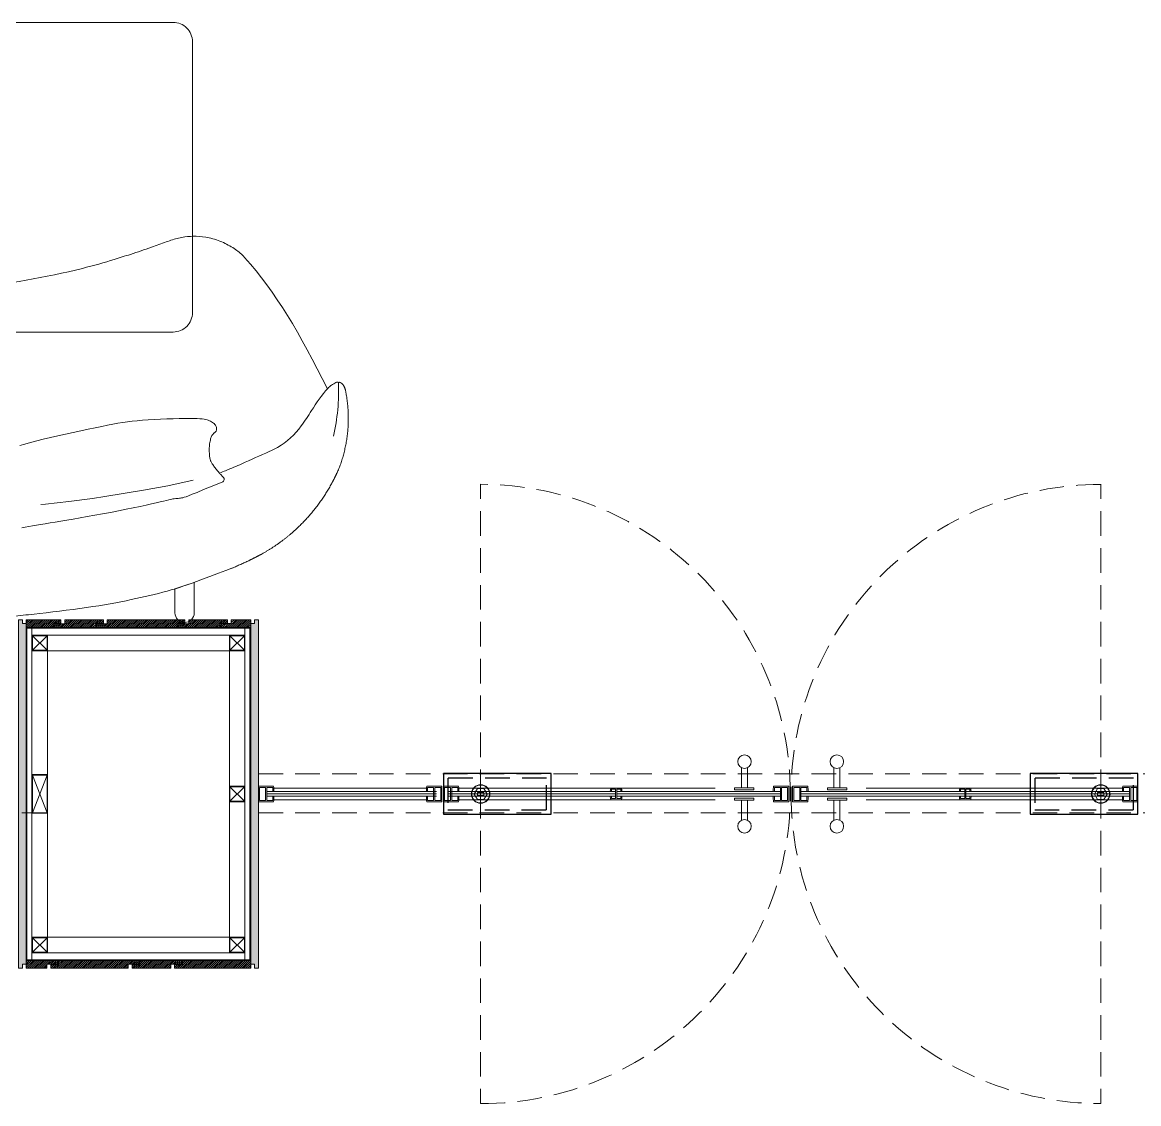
# Model space of a CAD drawing. Header units: centimetres. Extents: x 5488 to 20269, y -31398 to -19684.
# Drawn here: x 17958.7 to 18247.1, y -24084.2 to -23804.8 of the extents above; entities that cross this region are included whole.
import ezdxf

# ---------------------------------------------------------------- set-up
doc = ezdxf.new("R2010")
doc.units = ezdxf.units.CM
doc.linetypes.add('HIDDEN', pattern=[9.525, 6.35, -3.175])
doc.layers.add('0-LNS-VLF1', color=251, linetype='Continuous')
for name, color, linetype, lineweight in [('xxx_Auto_DIMENSION_INTERIOR', 33, 'Continuous', 0), ('xxx_Auto_Dograma_Cam', 153, 'Continuous', 0), ('xxx_Auto_Dograma_Metal', 157, 'Continuous', 0), ('xxx_Auto_Element_Dograma Metal', 211, 'Continuous', 20), ('xxx_Auto_Kaplama_Ahşap', 34, 'Continuous', 0), ('xxx_Auto_Kaplama_Ahşap Tarama', 16, 'Continuous', 5), ('xxx_Auto_Kaplama_Mermer', 43, 'Continuous', 13), ('xxx_Auto_Kaplama_Paslanmaz', 163, 'Continuous', 0), ('xxx_Auto_Kaplama_Siva Sap', 253, 'Continuous', 13), ('xxx_Auto_Konstruksiyon_Metal', 141, 'Continuous', 0), ('xxx_Auto_Mobilya_Ahsap', 34, 'Continuous', 20), ('xxx_Auto_Tefris_Silik', 252, 'Continuous', 13), ('xxx_Auto_Tefris_Tefris', 32, 'Continuous', 15)]:
    doc.layers.add(name, color=color, linetype=linetype, lineweight=lineweight)
doc.layers.add('xxx_Auto_Kaplama_Mermer Tarama', color=7, linetype='Continuous', lineweight=0, true_color=0xadadad)

# ---------------------------------------------------------------- blocks, each defined once
blk = doc.blocks.new('A$Cb3d25d0a')
at = {"layer": 'xxx_Auto_Konstruksiyon_Metal', "lineweight": 20}
h = blk.add_hatch(color=256, dxfattribs=at)
h.dxf.hatch_style = 1
h.paths.add_polyline_path([(2, 2), (2, -2), (-2, -2), (-2, 2)])
h.paths.add_polyline_path([(1.88, 1.88), (-1.88, 1.88), (-1.88, -1.88), (1.88, -1.88)], flags=16)
for points in [[(2, -2), (2, 2), (-2, 2), (-2, -2)], [(1.88, -1.88), (1.88, 1.88), (-1.88, 1.88), (-1.88, -1.88)]]:
    blk.add_lwpolyline(points, close=True, dxfattribs=at)
for points in [[(1.88, -1.88), (-1.88, 1.88)], [(1.88, 1.88), (-1.88, -1.88)]]:
    blk.add_lwpolyline(points, dxfattribs=at)
blk = doc.blocks.new('4X10 PROFİL')
at = {"layer": 'xxx_Auto_Konstruksiyon_Metal'}
h = blk.add_hatch(color=256, dxfattribs=at)
h.dxf.hatch_style = 1
h.paths.add_polyline_path([(6769.8, -31068.3), (6669.8, -31068.3), (6669.8, -31108.3), (6769.8, -31108.3)])
h.paths.add_polyline_path([(6768.8, -31107.3), (6670.8, -31107.3), (6670.8, -31069.3), (6768.8, -31069.3)], flags=16)
for p, q in [((6670.8, -31069.3), (6768.8, -31107.3)), ((6768.8, -31069.3), (6670.8, -31107.3))]:
    blk.add_line(p, q, dxfattribs=at)
for points in [[(6669.8, -31068.3), (6769.8, -31068.3), (6769.8, -31108.3), (6669.8, -31108.3)], [(6670.8, -31069.3), (6768.8, -31069.3), (6768.8, -31107.3), (6670.8, -31107.3)]]:
    blk.add_lwpolyline(points, close=True, dxfattribs=at)
blk = doc.blocks.new('gizliprofil_e')
at = {"layer": 'xxx_Auto_Element_Dograma Metal'}
for p, q in [((0.05, -2.3), (0.05, 1.1)), ((0.35, -2.3), (0.35, 1.1))]:
    blk.add_line(p, q, dxfattribs=at)
for points in [[(-1.7, -2.6), (2.2, -2.6), (2.2, 1.4), (-1.7, 1.4)], [(-1.5, 0.05), (-1.5, 0.05), (-1.5, 0.05), (-1.5, 1.1)], [(0.05, 1.1), (-1.5, 1.1)], [(0.35, -2.3), (1.9, -2.3), (1.9, 1.1), (0.35, 1.1)], [(-1.5, -1.25), (-1.5, -1.25), (-1.5, -1.25), (-1.5, -2.3)], [(-1.5, -2.3), (0.05, -2.3)]]:
    blk.add_lwpolyline(points, dxfattribs=at)
for centre, radius, start, end in [((3.52, 0.34), 5.32, 168.5228, 183.0808), ((-1.65, 0.24), 0.24, 230.6527, 307.686), ((2.75, -1.6), 4.56, 175.6886, 192.7072), ((-1.65, -1.44), 0.24, 52.3134, 129.3468)]:
    blk.add_arc(centre, radius, start, end, dxfattribs=at)
blk = doc.blocks.new('dograma_metal_orta')
at = {"layer": 'xxx_Auto_Element_Dograma Metal'}
for points in [[(-0.5, 1.5), (2.3, 1.5)], [(-0.3, -1.2), (0.75, -1.2), (0.75, 1.2), (-0.3, 1.2)], [(-0.3, 0.65), (-0.3, 0.65), (-0.3, 0.65), (-0.3, 1.2)], [(2.1, 1.2), (1.05, 1.2), (1.05, -1.2), (2.1, -1.2)], [(2.1, 0.65), (2.1, 0.65), (2.1, 0.65), (2.1, 1.2)], [(2.3, -1.5), (-0.5, -1.5)], [(-0.3, -0.65), (-0.3, -0.65), (-0.3, -0.65), (-0.3, -1.2)], [(2.1, -0.65), (2.1, -0.65), (2.1, -0.65), (2.1, -1.2)]]:
    blk.add_lwpolyline(points, dxfattribs=at)
for centre, radius, start, end in [((4.24, 0.52), 4.84, 168.2942, 178.3809), ((-0.45, 0.84), 0.24, 230.6527, 307.686), ((2.25, 0.84), 0.24, 232.314, 309.3473), ((-2.44, 0.52), 4.84, 1.6191, 11.7058), ((-0.45, -0.84), 0.24, 52.3134, 129.3468), ((4.24, -0.52), 4.84, 181.6185, 191.7052), ((2.25, -0.84), 0.24, 50.6532, 127.6866), ((-2.44, -0.52), 4.84, 348.2945, 358.3815)]:
    blk.add_arc(centre, radius, start, end, dxfattribs=at)
blk = doc.blocks.new('pivot sistemi')
at = {"layer": 'xxx_Auto_Dograma_Metal', "ltscale": 6.7}
for points in [[(6661.8, -33366.1), (6645.3, -33366.1), (6637.1, -33380.4), (6645.3, -33394.6), (6661.8, -33394.6), (6670, -33380.4)], [(6645.6, -33384), (6661.5, -33384), (6661.5, -33376.7), (6645.6, -33376.7)]]:
    blk.add_lwpolyline(points, close=True, dxfattribs=at)
for radius in [24, 23]:
    blk.add_circle((6653.5, -33380.4), radius, dxfattribs=at)
blk = doc.blocks.new('kulp')
at = {"layer": 'xxx_Auto_Element_Dograma Metal'}
for points in [[(2.5, -0.5), (2.5, 0), (-2.5, 0), (-2.5, -0.5), (2.5, -0.5)], [(-0.73, -5.69), (-0.73, -0.5)], [(0.87, -5.69), (0.87, -0.5)]]:
    blk.add_lwpolyline(points, dxfattribs=at)
at = {"layer": 'xxx_Auto_Kaplama_Ahşap'}
blk.add_circle((0.07, -7.25), 1.75, dxfattribs=at)
blk = doc.blocks.new('A$C85cc6fa7')
at = {"elevation": -91.32}
blk.add_lwpolyline([(-192.92, -1.8), (-192.92, -9.67), (-187.89, -7.98), (-187.92, -1.8, 1)], format="xyb", close=True, dxfattribs=at)
for points in [[(-200.3, -35.64), (-200.46, -35.82), (-200.57, -35.98), (-200.64, -36.12), (-200.66, -36.25), (-200.66, -36.36), (-200.63, -36.47), (-200.58, -36.56), (-200.52, -36.65), (-200.45, -36.74), (-200.38, -36.83), (-200.3, -36.92), (-200.22, -37.02), (-200.13, -37.12), (-200.03, -37.23), (-199.91, -37.36), (-199.79, -37.5), (-199.65, -37.65), (-199.51, -37.82), (-199.35, -38), (-199.19, -38.19), (-199.02, -38.39), (-198.85, -38.6), (-198.67, -38.82), (-198.5, -39.03), (-198.33, -39.25), (-198.16, -39.47), (-198, -39.69), (-197.85, -39.9), (-197.71, -40.1), (-197.58, -40.3), (-197.46, -40.48), (-197.35, -40.65), (-197.26, -40.8), (-197.19, -40.95), (-197.13, -41.09), (-197.07, -41.23), (-197.03, -41.38), (-196.99, -41.54), (-196.96, -41.73), (-196.92, -41.94), (-196.89, -42.18), (-196.86, -42.45), (-196.83, -42.74), (-196.81, -43.06), (-196.79, -43.39), (-196.78, -43.73), (-196.78, -44.08), (-196.79, -44.43), (-196.82, -44.79), (-196.85, -45.14), (-196.89, -45.48), (-196.95, -45.81), (-197.01, -46.13), (-197.07, -46.43), (-197.15, -46.71), (-197.22, -46.97), (-197.31, -47.2), (-197.39, -47.4), (-197.48, -47.58), (-197.57, -47.74), (-197.67, -47.87), (-197.76, -47.99), (-197.86, -48.09), (-197.96, -48.18), (-198.05, -48.26), (-198.15, -48.33), (-198.24, -48.39), (-198.33, -48.46), (-198.41, -48.54), (-198.48, -48.62), (-198.55, -48.72), (-198.6, -48.84), (-198.64, -48.98), (-198.67, -49.14), (-198.68, -49.32), (-198.67, -49.5), (-198.64, -49.7), (-198.58, -49.9), (-198.5, -50.1), (-198.39, -50.3), (-198.24, -50.49), (-198.07, -50.67), (-197.86, -50.84), (-197.64, -51), (-197.39, -51.16), (-197.12, -51.3), (-196.84, -51.43), (-196.54, -51.55), (-196.22, -51.65), (-195.87, -51.75), (-195.46, -51.83), (-194.96, -51.9), (-194.36, -51.95), (-193.63, -51.99), (-192.74, -52.01), (-191.68, -52.02), (-190.42, -52.01), (-189.01, -51.99), (-187.48, -51.95), (-185.87, -51.9), (-184.23, -51.83), (-182.59, -51.75), (-181.01, -51.65), (-179.51, -51.55), (-178.14, -51.43), (-176.86, -51.29), (-175.63, -51.14), (-174.43, -50.96), (-173.2, -50.76), (-171.92, -50.52), (-170.53, -50.26), (-169.02, -49.95), (-167.34, -49.61), (-165.53, -49.23), (-163.61, -48.83), (-161.64, -48.4), (-159.65, -47.96), (-157.67, -47.52), (-155.75, -47.07), (-153.91, -46.63), (-152.2, -46.2), (-150.62, -45.78), (-149.16, -45.38), (-147.83, -45)], [(-148.39, -23.78), (-149.26, -23.92), (-150.17, -24.07), (-151.12, -24.24), (-152.13, -24.42), (-153.22, -24.61), (-154.39, -24.81), (-155.66, -25.02), (-157.01, -25.25), (-158.47, -25.49), (-160.01, -25.74), (-161.66, -26.02), (-163.41, -26.32), (-165.26, -26.65), (-167.21, -27), (-169.23, -27.38), (-171.27, -27.76), (-173.3, -28.15), (-175.28, -28.54), (-177.16, -28.92), (-178.91, -29.28), (-180.5, -29.62), (-181.88, -29.93), (-183.07, -30.2), (-184.09, -30.44), (-184.97, -30.66), (-185.71, -30.84), (-186.33, -30.99), (-186.87, -31.12), (-187.34, -31.21), (-187.75, -31.28), (-188.12, -31.32), (-188.45, -31.36), (-188.76, -31.38), (-189.06, -31.41), (-189.36, -31.44), (-189.66, -31.49), (-189.98, -31.55), (-190.34, -31.65), (-190.8, -31.81), (-191.45, -32.06), (-192.37, -32.42), (-193.63, -32.93), (-195.32, -33.62), (-197.52, -34.51), (-200.3, -35.64)], [(-153.31, -29.76), (-154.47, -29.88), (-160.54, -30.55), (-166.61, -31.36), (-169.82, -31.83), (-179.82, -33.45), (-186.08, -34.65), (-192.65, -36.07)]]:
    blk.add_lwpolyline(points)
blk.add_rational_spline([(-230.4, -61.37), (-231.22, -61.17), (-231.86, -60.23), (-232.04, -58.95), (-233.32, -52.41), (-232.78, -45.77), (-230.47, -39.52), (-226.48, -29.9), (-219.33, -21.93), (-210.21, -16.92), (-209.16, -16.36), (-208.11, -15.82), (-207.04, -15.3), (-202.09, -12.89), (-196.81, -11.18), (-191.49, -9.13), (-185.26, -6.99), (-178.98, -5.61), (-172.65, -4.45), (-163.9, -2.8), (-154.69, -1.64), (-145.46, -0.97), (-135.7, -0.28), (-135.92, -0.14), (-0.67, 0), (105.96, -0.14), (115.74, -0.28), (125.5, -0.97), (134.73, -1.64), (143.93, -2.8), (153.04, -4.45), (159.02, -5.61), (165.3, -6.99), (171.52, -9.31), (176.85, -11.18), (182.12, -12.89), (187.08, -15.3), (188.15, -15.82), (189.2, -16.36), (190.25, -16.92), (199.37, -21.93), (206.51, -29.9), (210.5, -39.52), (212.7, -45.79), (213.23, -52.41), (212.07, -58.95), (211.89, -60.23), (211.26, -61.17), (210.44, -61.37)], [1, 1, 1, 1, 0.975140189913, 0.975140189913, 1, 1, 1, 1, 1, 1, 1, 1, 1, 1, 1, 1, 1, 1, 1, 1, 1, 1, 1, 1, 1, 1, 1, 1, 1, 1, 1, 1, 1, 1, 1, 1, 1, 1, 1, 1, 1, 0.978284231386, 0.978284231386, 1, 1, 1, 1], degree=3, knots=[0, 0, 0, 0, 1, 1, 1, 1.547896, 1.547896, 1.547896, 2.547896, 2.547896, 2.547896, 3.547896, 3.547896, 3.547896, 4.547896, 4.547896, 4.547896, 5.547896, 5.547896, 5.547896, 6.547896, 6.547896, 6.547896, 7.547896, 7.547896, 7.547896, 8.547896, 8.547896, 8.547896, 9.547896, 9.547896, 9.547896, 10.547896, 10.547896, 10.547896, 11.547896, 11.547896, 11.547896, 12.547896, 12.547896, 12.547896, 13.547896, 13.547896, 13.547896, 14.059772, 14.059772, 14.059772, 15.059772, 15.059772, 15.059772, 15.059772])
for points, knots in [([(-230.4, -61.37), (-230.29, -61.39), (-230.19, -61.32), (-230.16, -61.21), (-230.16, -61.21), (-230.16, -61.22), (-230.16, -61.22), (-230.16, -61.33), (-230.06, -61.41), (-229.96, -61.4), (-229.62, -61.39), (-229.28, -61.25), (-228.98, -60.99), (-228.72, -60.85), (-228.46, -60.7), (-228.22, -60.53), (-227.94, -60.31), (-227.68, -60.05), (-227.44, -59.78), (-225.82, -58.03), (-224.49, -56.05), (-223.22, -54.05), (-222.36, -52.7), (-221.52, -51.35), (-220.55, -50.07), (-218.89, -47.87), (-216.84, -45.88), (-214.45, -44.54), (-213.75, -44.15), (-213.03, -43.82), (-212.3, -43.49), (-209.93, -42.42), (-207.56, -41.36), (-205.19, -40.3), (-205.19, -40.3), (-205.19, -40.3), (-205.19, -40.3), (-203.8, -39.7), (-202.41, -39.11), (-201.02, -38.52), (-200.49, -38.31), (-199.96, -38.11), (-199.43, -37.9)], [0, 0, 0, 0, 1, 1, 1, 2, 2, 2, 3, 3, 3, 4, 4, 4, 5, 5, 5, 6, 6, 6, 7, 7, 7, 8, 8, 8, 9, 9, 9, 10, 10, 10, 11, 11, 11, 12, 12, 12, 13, 13, 13, 13.545458, 13.545458, 13.545458, 13.545458]), ([(205.46, -57.32), (205.45, -57.39), (205.44, -57.46), (205.43, -57.53), (205.4, -57.77), (205.37, -58.02), (205.33, -58.27), (205.19, -59.06), (205.01, -59.84), (204.79, -60.62), (204.61, -61.26), (204.4, -61.9), (204.18, -62.53), (200.24, -74), (194.05, -84.57), (185.96, -93.61), (185.23, -94.47), (184.46, -95.08), (183.63, -95.65), (182.65, -96.32), (181.59, -96.92), (180.49, -97.43), (179.3, -97.96), (178.05, -98.38), (176.77, -98.66), (175.68, -98.9), (174.56, -99.03), (173.44, -99.07), (172.45, -99.09), (171.47, -99.04), (170.49, -98.91), (169.43, -98.77), (168.38, -98.53), (167.36, -98.2), (166.8, -98.02), (166.25, -97.82), (165.71, -97.61), (164.45, -97.15), (163.19, -96.69), (161.92, -96.24), (160.11, -95.61), (158.29, -94.99), (156.45, -94.4), (155.41, -93.96), (154.01, -93.52), (152.6, -93.11), (149.77, -92.27), (146.93, -91.5), (144.06, -90.79), (134.44, -88.41), (124.63, -86.66), (114.76, -85.86), (110.2, -85.49), (105.63, -85.32), (101.06, -85.12), (2.58, -85.04), (0.95, -84.96), (-0.67, -84.88), (-2.3, -84.96), (-3.93, -85.04), (-131.02, -85.12), (-135.59, -85.32), (-130.17, -85.49), (-134.73, -85.86), (-144.6, -86.66), (-154.4, -88.41), (-164.02, -90.79), (-166.89, -91.5), (-169.74, -92.27), (-172.21, -93.11), (-173.62, -93.52), (-175.02, -93.96), (-176.42, -94.4), (-178.25, -94.99), (-180.07, -95.61), (-181.89, -96.24), (-183.15, -96.69), (-184.42, -97.15), (-185.67, -97.61), (-186.22, -97.82), (-186.76, -98.02), (-187.32, -98.2), (-188.34, -98.53), (-189.39, -98.77), (-190.45, -98.91), (-191.43, -99.04), (-192.42, -99.09), (-193.4, -99.07), (-194.52, -99.03), (-195.64, -98.9), (-196.74, -98.66), (-198.01, -98.38), (-199.26, -97.96), (-200.45, -97.43), (-201.55, -96.92), (-202.61, -96.32), (-203.59, -95.65), (-204.42, -95.08), (-205.19, -94.47), (-205.93, -93.61), (-214.01, -84.57), (-220.2, -74), (-227.31, -59.65)], [0, 0, 0, 0, 0.109097, 0.109097, 0.109097, 1.109097, 1.109097, 1.109097, 2.109097, 2.109097, 2.109097, 3.109097, 3.109097, 3.109097, 4.109097, 4.109097, 4.109097, 5.109097, 5.109097, 5.109097, 6.109097, 6.109097, 6.109097, 7.109097, 7.109097, 7.109097, 8.109097, 8.109097, 8.109097, 9.109097, 9.109097, 9.109097, 10.109097, 10.109097, 10.109097, 11.109097, 11.109097, 11.109097, 12.109097, 12.109097, 12.109097, 13.109097, 13.109097, 13.109097, 14.109097, 14.109097, 14.109097, 15.109097, 15.109097, 15.109097, 16.109097, 16.109097, 16.109097, 17.109097, 17.109097, 17.109097, 18.109097, 18.109097, 18.109097, 19.109097, 19.109097, 19.109097, 20.109097, 20.109097, 20.109097, 21.109097, 21.109097, 21.109097, 22.109097, 22.109097, 22.109097, 23.109097, 23.109097, 23.109097, 24.109097, 24.109097, 24.109097, 25.109097, 25.109097, 25.109097, 26.109097, 26.109097, 26.109097, 27.109097, 27.109097, 27.109097, 28.109097, 28.109097, 28.109097, 29.109097, 29.109097, 29.109097, 30.109097, 30.109097, 30.109097, 31.109097, 31.109097, 31.109097, 32.109097, 32.109097, 32.109097, 33.109097, 33.109097, 33.109097, 33.109097])]:
    blk.add_open_spline(points, degree=3, knots=knots)
blk.add_open_spline([(-230.16, -61.21), (-230.36, -56.59), (-229.92, -51.95), (-228.86, -47.44)], degree=3)

msp = doc.modelspace()

# ---------------------------------------------------------------- hatches: boundary and pattern name
at = {"layer": 'xxx_Auto_Kaplama_Ahşap Tarama', "true_color": 0xcba65d}
h = msp.add_hatch(dxfattribs=at)
h.set_pattern_fill('JIS_WOOD', color=43, scale=0.5)
h.set_pattern_definition([(45, (-9811.65434, 0), (-0.2499999996, 0.2499999996), [])])
h.paths.add_polyline_path([(17959.67, -23959.17), (17959.67, -23961.18), (17966.63, -23961.18), (17966.63, -23960.07), (17968.63, -23960.07), (17968.63, -23959.17)])
h = msp.add_hatch(dxfattribs=at)
h.set_pattern_fill('JIS_WOOD', color=43, scale=0.5)
h.set_pattern_definition([(45, (11958.76943, -1276.23834), (-0.2499999996, 0.2499999996), [])])
h.paths.add_polyline_path([(17969.63, -23960.18), (17966.63, -23960.18), (17966.63, -23961.18), (17966.95, -23961.18), (17977.63, -23961.18), (17977.63, -23960.07), (17979.63, -23960.07), (17979.63, -23959.17), (17969.63, -23959.17)])
h = msp.add_hatch(dxfattribs=at)
h.set_pattern_fill('JIS_WOOD', color=43, scale=0.5)
h.set_pattern_definition([(45, (-9779.61303, 0), (-0.2499999996, 0.2499999996), [])])
h.paths.add_polyline_path([(17980.63, -23960.18), (17977.63, -23960.18), (17977.63, -23961.18), (17977.95, -23961.18), (17998.67, -23961.18), (17998.67, -23960.07), (18000.67, -23960.07), (18000.67, -23959.17), (17980.63, -23959.17)])
h = msp.add_hatch(dxfattribs=at)
h.set_pattern_fill('JIS_WOOD', color=43, scale=0.5)
h.set_pattern_definition([(45, (11990.81074, -1276.23834), (-0.2499999996, 0.2499999996), [])])
h.paths.add_polyline_path([(18001.67, -23960.18), (17998.67, -23960.18), (17998.67, -23961.18), (17998.99, -23961.18), (18009.67, -23961.18), (18009.67, -23960.07), (18011.67, -23960.07), (18011.67, -23959.17), (18001.67, -23959.17)])
h = msp.add_hatch(dxfattribs=at)
h.set_pattern_fill('JIS_WOOD', color=43, scale=0.5)
h.set_pattern_definition([(45, (11937.8136, -1276.23543), (-0.2499999996, 0.2499999996), [])])
h.paths.add_polyline_path([(18012.67, -23960.17), (18009.67, -23960.17), (18009.67, -23961.17), (18009.99, -23961.17), (18017.68, -23961.17), (18017.68, -23959.17), (18012.67, -23959.17)])
h = msp.add_hatch(dxfattribs=at)
h.set_pattern_fill('JIS_WOOD', color=43, scale=0.5)
h.set_pattern_definition([(45, (11937.45493, -1364.2336), (-0.2499999996, 0.2499999996), [])])
h.paths.add_polyline_path([(17965.03, -24048.17), (17968.03, -24048.17), (17968.03, -24047.17), (17967.71, -24047.17), (17959.68, -24047.17), (17959.68, -24049.17), (17965.03, -24049.17)])
h = msp.add_hatch(dxfattribs=at)
h.set_pattern_fill('JIS_WOOD', color=43, scale=0.5)
h.set_pattern_definition([(45, (11958.4549, -1364.2336), (-0.2499999996, 0.2499999996), [])])
h.paths.add_polyline_path([(17986.03, -24048.17), (17989.03, -24048.17), (17989.03, -24047.17), (17988.71, -24047.17), (17968.03, -24047.17), (17968.03, -24048.27), (17966.03, -24048.27), (17966.03, -24049.17), (17986.03, -24049.17)])
h = msp.add_hatch(dxfattribs=at)
h.set_pattern_fill('JIS_WOOD', color=43, scale=0.5)
h.set_pattern_definition([(45, (11969.45244, -1364.2365), (-0.2499999996, 0.2499999996), [])])
h.paths.add_polyline_path([(17997.03, -24048.17), (18000.03, -24048.17), (18000.03, -24047.17), (17999.71, -24047.17), (17989.03, -24047.17), (17989.03, -24048.27), (17987.03, -24048.27), (17987.03, -24049.17), (17997.03, -24049.17)])
h = msp.add_hatch(dxfattribs=at)
h.set_pattern_fill('JIS_WOOD', color=43, scale=0.5)
h.set_pattern_definition([(45, (11974.28792, -1364.2365), (-0.2499999996, 0.2499999996), [])])
h.paths.add_polyline_path([(18017.67, -24047.17), (18013.67, -24047.17), (18000.03, -24047.17), (18000.03, -24048.27), (17998.03, -24048.27), (17998.03, -24049.17), (18017.67, -24049.17)])
at = {"layer": 'xxx_Auto_Kaplama_Mermer Tarama'}
h = msp.add_hatch(dxfattribs=at)
h.set_pattern_fill('AR-CONC', color=241, scale=0.01)
h.set_pattern_definition([(50, (11859.3492, -1364.2366), (1.82184669, -0.15939086), [0.1905, -2.0955]), (355, (11859.3492, -1364.2366), (-0.35243421, 1.91056845), [0.1524, -1.67640584]), (100.451445, (11859.501, -1364.2498), (1.46941247, 1.75117752), [0.16190009, -1.78090245]), (46.1842, (11859.3492, -1363.7286), (2.7107904, -0.42042328), [0.28575, -3.14325]), (96.635558, (11859.575, -1363.7636), (2.37404134, 2.47426125), [0.24285023, -2.67135608]), (351.184151, (11859.3492, -1363.7286), (2.37404134, 2.47426125), [0.22859967, -2.51459732]), (21, (11859.6032, -1363.8556), (1.51614391, -1.02265198), [0.1905, -2.0955]), (326, (11859.6032, -1363.8556), (0.61802028, 1.84187966), [0.1524, -1.6764]), (71.451445, (11859.7295, -1363.9408), (2.13416419, 0.81922769), [0.16190009, -1.78089938]), (37.5, (11859.3492, -1364.23656), (0.030886033, 0.845550389), [0, -1.65608, 0, -1.7018, 0, -1.68275]), (7.5, (11859.3492, -1364.2366), (0.668196625, 1.001805748), [0, -0.97028, 0, -1.61798, 0, -0.64135]), (327.5, (11858.78276, -1364.23656), (1.355905952, -0.05728744), [0, -0.635, 0, -1.9812, 0, -2.6289]), (317.5, (11858.5288, -1364.2366), (1.481291814, 0.25426491), [0, -0.8255, 0, -1.31572, 0, -1.8669])])
h.paths.add_polyline_path([(17957.68, -24049.17), (17958.68, -24049.17), (17958.68, -24048.17), (17959.68, -24048.17), (17959.68, -24047.17), (17959.68, -23961.17), (17959.68, -23961.17), (17959.68, -23960.17), (17958.68, -23960.17), (17958.68, -23959.17), (17957.68, -23959.17)])
h = msp.add_hatch(dxfattribs=at)
h.set_pattern_fill('AR-CONC', color=241, scale=0.01)
h.set_pattern_definition([(50, (11974.298, -1353.1442), (1.82184669, -0.15939086), [0.1905, -2.0955]), (355, (11974.298, -1353.1442), (-0.35243421, 1.91056845), [0.1524, -1.67640584]), (100.451445, (11974.4499, -1353.1575), (1.46941247, 1.75117752), [0.16190009, -1.78090245]), (46.1842, (11974.298, -1352.6362), (2.7107904, -0.42042328), [0.28575, -3.14325]), (96.635558, (11974.524, -1352.6712), (2.37404134, 2.47426125), [0.24285023, -2.67135608]), (351.184151, (11974.298, -1352.6362), (2.37404134, 2.47426125), [0.22859967, -2.51459732]), (21, (11974.552, -1352.7632), (1.51614391, -1.02265198), [0.1905, -2.0955]), (326, (11974.552, -1352.7632), (0.61802028, 1.84187966), [0.1524, -1.6764]), (71.451445, (11974.6784, -1352.8484), (2.13416419, 0.81922769), [0.16190009, -1.78089938]), (37.5, (11974.29803, -1353.1442), (0.030886033, 0.845550389), [0, -1.65608, 0, -1.7018, 0, -1.68275]), (7.5, (11974.298, -1353.1442), (0.668196625, 1.001805748), [0, -0.97028, 0, -1.61798, 0, -0.64135]), (327.5, (11973.7316, -1353.1442), (1.355905952, -0.05728744), [0, -0.635, 0, -1.9812, 0, -2.6289]), (317.5, (11973.4776, -1353.1442), (1.481291814, 0.25426491), [0, -0.8255, 0, -1.31572, 0, -1.8669])])
h.paths.add_polyline_path([(18019.68, -23959.17), (18018.68, -23959.17), (18018.68, -23960.17), (18017.68, -23960.17), (18017.68, -23961.17), (18017.68, -24047.17), (18017.68, -24047.17), (18017.68, -24048.17), (18018.68, -24048.17), (18018.68, -24049.17), (18019.68, -24049.17)])

# ---------------------------------------------------------------- linework, layer by layer
at = {"layer": '0-LNS-VLF1'}
for points in [[(18095.28, -23998.92), (18067.48, -23998.92), (18067.48, -24009.42), (18095.28, -24009.42)], [(18246.89, -23998.92), (18219.09, -23998.92), (18219.09, -24009.42), (18246.89, -24009.42)]]:
    msp.add_lwpolyline(points, close=True, dxfattribs=at)
at = {"layer": '0-LNS-VLF1', "linetype": 'HIDDEN'}
for points in [[(18094.13, -24000.07), (18068.63, -24000.07), (18068.63, -24008.27), (18094.13, -24008.27)], [(18245.74, -24000.07), (18220.24, -24000.07), (18220.24, -24008.27), (18245.74, -24008.27)]]:
    msp.add_lwpolyline(points, close=True, dxfattribs=at)
at = {"layer": 'xxx_Auto_DIMENSION_INTERIOR'}
msp.add_lwpolyline([(18019.68, -23999.17), (18019.68, -24009.17)], dxfattribs=at)
at = {"layer": 'xxx_Auto_Dograma_Cam'}
for points in [[(18065.68, -24003.57), (18021.83, -24003.57)], [(18065.68, -24004.17), (18021.83, -24004.17)], [(18068.88, -24003.57), (18111.93, -24003.57)], [(18068.88, -24004.17), (18111.93, -24004.17)], [(18154.53, -24003.57), (18112.23, -24003.57)], [(18154.53, -24004.17), (18112.23, -24004.17)], [(18159.84, -24003.57), (18202.14, -24003.57)], [(18159.84, -24004.17), (18202.14, -24004.17)], [(18244.74, -24003.57), (18202.44, -24003.57)], [(18244.74, -24004.17), (18202.44, -24004.17)], [(18065.68, -24004.77), (18021.83, -24004.77)], [(18068.88, -24004.77), (18111.93, -24004.77)], [(18154.53, -24004.77), (18112.23, -24004.77)], [(18159.84, -24004.77), (18202.14, -24004.77)], [(18244.74, -24004.77), (18202.44, -24004.77)]]:
    msp.add_lwpolyline(points, dxfattribs=at)
at = {"layer": 'xxx_Auto_Dograma_Metal'}
for points in [[(18063.08, -24002.67), (18023.66, -24002.67)], [(18071.48, -24002.67), (18110.68, -24002.67)], [(18137.68, -24002.67), (18113.48, -24002.67)], [(18176.69, -24002.67), (18200.89, -24002.67)], [(18242.89, -24002.67), (18203.69, -24002.67)], [(18063.08, -24005.67), (18023.67, -24005.67)], [(18071.48, -24005.67), (18110.68, -24005.67)], [(18137.68, -24005.67), (18113.58, -24005.67)], [(18176.69, -24005.67), (18200.89, -24005.67)], [(18242.89, -24005.67), (18203.69, -24005.67)]]:
    msp.add_lwpolyline(points, dxfattribs=at)
at = {"layer": 'xxx_Auto_Kaplama_Ahşap'}
for points in [[(17959.67, -23961.18), (17966.63, -23961.18), (17966.63, -23960.07), (17968.63, -23960.07), (17968.63, -23959.17), (17959.67, -23959.17)], [(17969.63, -23960.18), (17966.63, -23960.18), (17966.63, -23961.18), (17966.95, -23961.18), (17977.63, -23961.18), (17977.63, -23960.07), (17979.63, -23960.07), (17979.63, -23959.17), (17969.63, -23959.17)], [(17980.63, -23960.18), (17977.63, -23960.18), (17977.63, -23961.18), (17977.95, -23961.18), (17998.67, -23961.18), (17998.67, -23960.07), (18000.67, -23960.07), (18000.67, -23959.17), (17980.63, -23959.17)], [(18001.67, -23960.18), (17998.67, -23960.18), (17998.67, -23961.18), (17998.99, -23961.18), (18009.67, -23961.18), (18009.67, -23960.07), (18011.67, -23960.07), (18011.67, -23959.17), (18001.67, -23959.17)], [(18012.67, -23960.17), (18009.67, -23960.17), (18009.67, -23961.17), (18009.99, -23961.17), (18017.68, -23961.17), (18017.68, -23959.17), (18012.67, -23959.17)], [(17965.03, -24048.17), (17968.03, -24048.17), (17968.03, -24047.17), (17967.71, -24047.17), (17959.68, -24047.17), (17959.68, -24049.17), (17965.03, -24049.17)], [(17986.03, -24048.17), (17989.03, -24048.17), (17989.03, -24047.17), (17988.71, -24047.17), (17968.03, -24047.17), (17968.03, -24048.27), (17966.03, -24048.27), (17966.03, -24049.17), (17986.03, -24049.17)], [(17997.03, -24048.17), (18000.03, -24048.17), (18000.03, -24047.17), (17999.71, -24047.17), (17989.03, -24047.17), (17989.03, -24048.27), (17987.03, -24048.27), (17987.03, -24049.17), (17997.03, -24049.17)], [(18017.67, -24047.17), (18013.67, -24047.17), (18013.67, -24047.17), (18000.03, -24047.17), (18000.03, -24048.27), (17998.03, -24048.27), (17998.03, -24049.17), (18017.67, -24049.17)]]:
    msp.add_lwpolyline(points, close=True, dxfattribs=at)
at = {"layer": 'xxx_Auto_Kaplama_Mermer'}
for points in [[(17959.68, -24048.17), (17958.68, -24048.17), (17958.68, -24049.17), (17957.68, -24049.17), (17957.68, -23959.17), (17958.68, -23959.17), (17958.68, -23960.17), (17959.68, -23960.17)], [(18017.68, -23960.17), (18018.68, -23960.17), (18018.68, -23959.17), (18019.68, -23959.17), (18019.68, -24049.17), (18018.68, -24049.17), (18018.68, -24048.17), (18017.68, -24048.17)]]:
    msp.add_lwpolyline(points, close=True, dxfattribs=at)
at = {"layer": 'xxx_Auto_Kaplama_Siva Sap'}
for points in [[(17961.17, -24046.98), (17961.17, -23961.36), (17959.87, -23961.36), (17959.87, -24046.98)], [(18016.18, -23961.37), (18016.18, -23963.17), (17961.17, -23963.16), (17961.17, -23961.36)], [(18016.18, -23961.36), (18016.18, -24046.98), (18017.48, -24046.98), (18017.48, -23961.36)], [(18016.18, -24046.97), (18016.18, -24045.17), (17961.17, -24045.18), (17961.17, -24046.98)]]:
    msp.add_lwpolyline(points, close=True, dxfattribs=at)
at = {"layer": 'xxx_Auto_Konstruksiyon_Metal'}
msp.add_lwpolyline([(17965.17, -23967.17), (18012.18, -23967.17), (18012.18, -24041.18), (17965.17, -24041.18)], close=True, dxfattribs=at)
at = {"layer": 'xxx_Auto_Tefris_Silik', "linetype": 'HIDDEN'}
for points in [[(18077.08, -24004.17), (18077.08, -23924.17)], [(18237.29, -24004.17), (18237.29, -23924.17)], [(18019.68, -23999.01), (18294.68, -23999.01)], [(18077.08, -24004.17), (18077.08, -24084.17)], [(18237.29, -24004.17), (18237.29, -24084.17)], [(17682.36, -24009.01), (17961.02, -24009.01)], [(18019.68, -24009.01), (18294.68, -24009.01)]]:
    msp.add_lwpolyline(points, dxfattribs=at)
for centre, radius, start, end in [((18077.08, -24004.17), 80, 0, 89.9999), ((18237.24, -24004.15), 79.96, 89.9653, 180.0131), ((18077.08, -24004.17), 80, 270.0001, 0), ((18237.24, -24004.19), 79.96, 179.9869, 270.0347)]:
    msp.add_arc(centre, radius, start, end, dxfattribs=at)
at = {"layer": 'xxx_Auto_Tefris_Tefris'}
msp.add_lwpolyline([(17927.63, -23804.84), (17997.63, -23804.84, -0.414214), (18002.63, -23809.84), (18002.63, -23879.84, -0.414214), (17997.63, -23884.84), (17927.63, -23884.84, -0.414214), (17922.63, -23879.84), (17922.63, -23809.84, -0.414214)], format="xyb", close=True, dxfattribs=at)

# ---------------------------------------------------------------- block references
at = {"xscale": -1}
msp.add_blockref('gizliprofil_e', (18021.88, -24003.57), dxfattribs=at)
msp.add_blockref('gizliprofil_e', (18064.88, -24003.57))
for name, p, rotation in [('gizliprofil_e', (18069.68, -24004.77), 180), ('dograma_metal_orta', (18112.98, -24004.17), 179.9999999999999), ('gizliprofil_e', (18159.89, -24004.77), 180)]:
    msp.add_blockref(name, p, dxfattribs=dict(rotation=rotation))
at = {"xscale": -1, "rotation": 180}
for name, p in [('gizliprofil_e', (18154.48, -24004.77)), ('dograma_metal_orta', (18201.39, -24004.17)), ('gizliprofil_e', (18244.69, -24004.77))]:
    msp.add_blockref(name, p, dxfattribs=at)
at = {"layer": 'xxx_Auto_Kaplama_Ahşap', "yscale": 0.1, "zscale": 0.1}
for p, xscale in [((17411.73, -20666.14), 0.1), ((18902.64, -20666.14), -0.1)]:
    msp.add_blockref('pivot sistemi', p, dxfattribs=dict(at, xscale=xscale))
at = {"layer": 'xxx_Auto_Kaplama_Paslanmaz', "xscale": -1, "rotation": 180}
msp.add_blockref('kulp', (18145.18, -24003.07), dxfattribs=at)
at = {"layer": 'xxx_Auto_Kaplama_Paslanmaz', "rotation": 180}
msp.add_blockref('kulp', (18169.19, -24003.07), dxfattribs=at)
at = {"layer": 'xxx_Auto_Kaplama_Paslanmaz'}
msp.add_blockref('kulp', (18145.18, -24005.27), dxfattribs=at)
at = {"layer": 'xxx_Auto_Kaplama_Paslanmaz', "xscale": -1}
msp.add_blockref('kulp', (18169.19, -24005.27), dxfattribs=at)
at = {"layer": 'xxx_Auto_Konstruksiyon_Metal', "color": 0}
for p in [(17963.17, -23965.17), (17963.2, -24043.18)]:
    msp.add_blockref('A$Cb3d25d0a', p, dxfattribs=at)
at = {"layer": 'xxx_Auto_Konstruksiyon_Metal', "color": 0, "rotation": 180}
for p in [(18014.18, -23965.17), (18014.18, -24004.17), (18014.18, -24043.17)]:
    msp.add_blockref('A$Cb3d25d0a', p, dxfattribs=at)
at = {"layer": 'xxx_Auto_Mobilya_Ahsap', "xscale": -0.1, "yscale": 0.1, "zscale": 0.1, "rotation": 270}
msp.add_blockref('4X10 PROFİL', (21072.01, -24676.15), dxfattribs=at)
at = {"layer": 'xxx_Auto_Tefris_Tefris', "rotation": 180}
msp.add_blockref('A$C85cc6fa7', (17810.18, -23959.18), dxfattribs=at)

doc.saveas('drawing.dxf')
